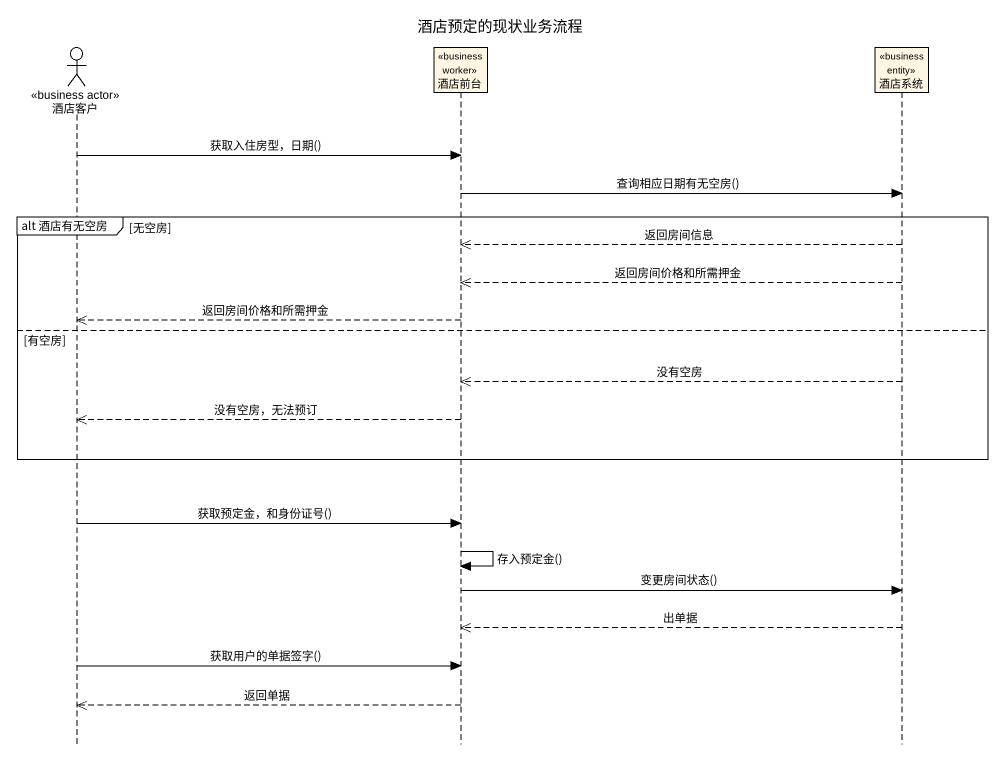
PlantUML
@startuml
title 酒店预定的现状业务流程
hide footbox
actor 酒店客户 <<business actor>>
participant 酒店前台 <<business worker>>
participant 酒店系统 <<business entity>>

酒店客户 -> 酒店前台 : 获取入住房型，日期()
酒店前台 -> 酒店系统 : 查询相应日期有无空房()
group alt 酒店有无空房 [无空房]
  酒店系统 -->> 酒店前台 : 返回房间信息
  酒店系统 -->> 酒店前台 : 返回房间价格和所需押金
  酒店前台 -->> 酒店客户 : 返回房间价格和所需押金
else 有空房
  酒店系统 -->> 酒店前台 : 没有空房
  酒店前台 -->> 酒店客户 : 没有空房，无法预订
end
酒店客户 -> 酒店前台 : 获取预定金，和身份证号()
酒店前台 -> 酒店前台 : 存入预定金()
酒店前台 -> 酒店系统 : 变更房间状态()
酒店系统 -->> 酒店前台 : 出单据
酒店客户 -> 酒店前台 : 获取用户的单据签字()
酒店前台 -->> 酒店客户 : 返回单据
@enduml
